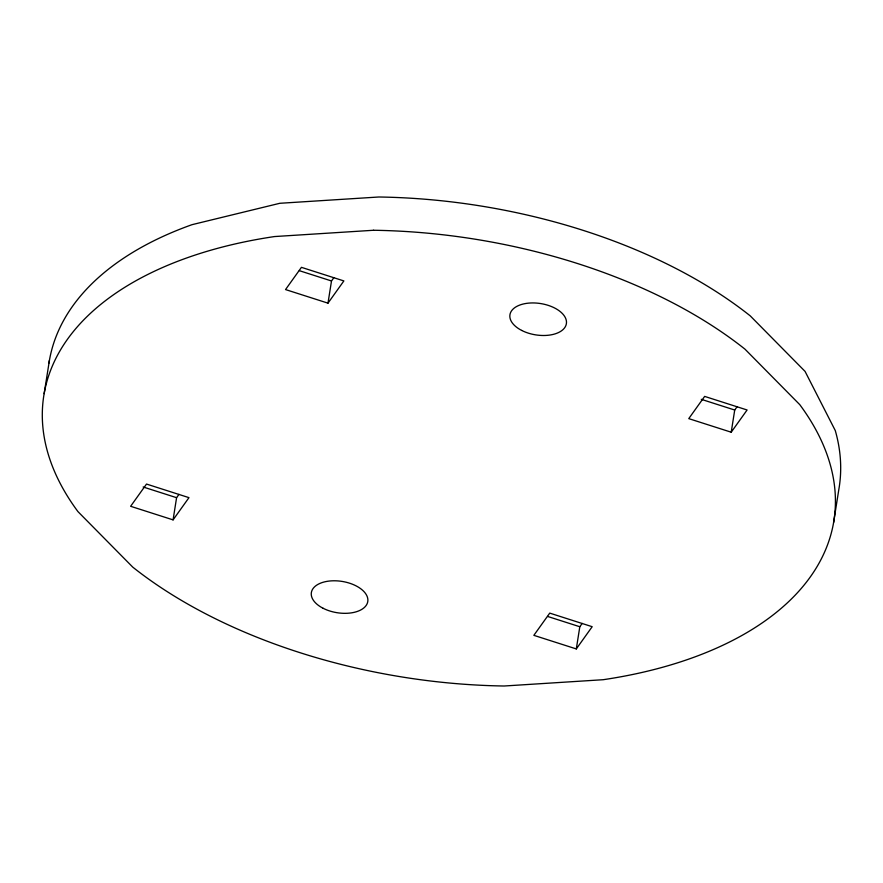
<?xml version="1.0" encoding="UTF-8"?>
<svg xmlns="http://www.w3.org/2000/svg" width="883" height="883" viewBox="0 0 883 883"><rect width="100%" height="100%" fill="white"/><g stroke="black" fill="none" stroke-linecap="round" stroke-linejoin="round"><path stroke-width="1.32" d="M44.15 393.663L49.415 360.385M173.079 519.877L188.962 497.648L146.523 484.061L130.629 506.29L173.079 519.877L176.589 497.692L178.973 494.359M327.99 303.156L343.873 280.926L301.434 267.339L285.54 289.569L327.99 303.156L331.5 280.971L333.884 277.637M576.301 648.928L592.184 626.698L549.745 613.111L533.851 635.341L576.301 648.928L579.811 626.742L582.195 623.409M731.212 432.206L747.095 409.988L704.656 396.401L688.762 418.63L731.212 432.206L734.722 410.032L737.106 406.699M833.585 522.615L838.85 489.337A399.955 221.909 9 0 0 835.274 430.562L805.053 371.39L750.23 315.86A399.955 221.909 9 0 0 378.84 196.997L279.823 203.289L192.008 224.679A399.955 221.909 9 0 0 48.984 363.023M299.348 270.684L331.5 280.971M701.279 399.326L734.722 410.032M143.145 486.986L176.589 497.692M547.659 616.455L579.811 626.742M373.564 230.264L274.558 236.556A399.955 221.909 9 0 0 77.947 511.61L132.77 567.14A399.955 221.909 9 0 0 504.16 686.003L603.177 679.711A399.955 221.909 9 0 0 799.777 404.657L744.954 349.138A399.955 221.909 9 0 0 373.564 230.264M521.71 330.441A28.565 15.85 9 0 0 566.356 323.818A28.565 15.85 9 0 0 526.434 303.388A28.565 15.85 9 0 0 521.71 330.441M323.112 608.277A28.565 15.85 9 0 0 367.758 601.665A28.565 15.85 9 0 0 327.825 581.235A28.565 15.85 9 0 0 323.112 608.277"/></g></svg>
